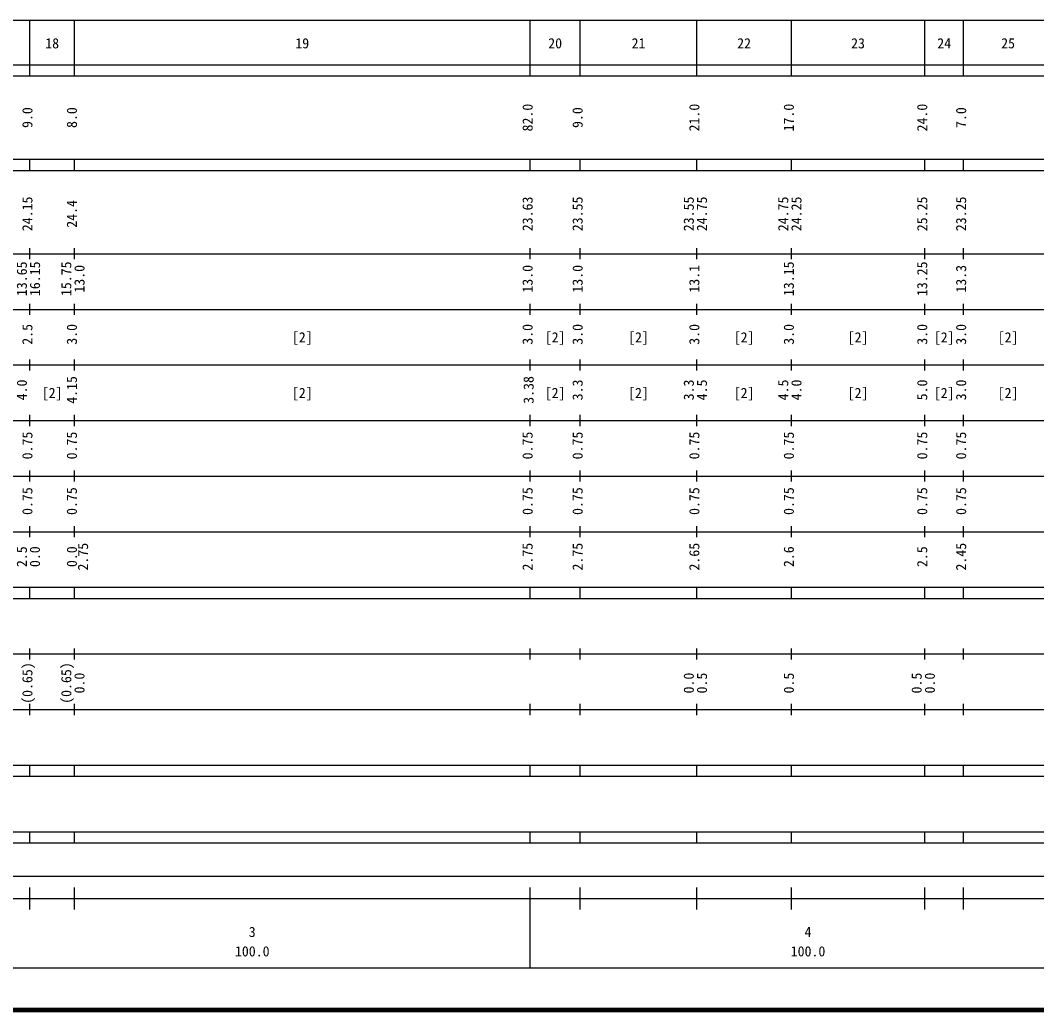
# Model space of a CAD drawing. Units: millimetres on the paper, enlarged 1000 times. Extents: x 40000 to 680000, y 20000 to 380000.
# Drawn here: x 276273 to 459139, y 20000 to 198000 of the extents above; entities that cross this region are included whole.
import ezdxf
from ezdxf.enums import TextEntityAlignment as Align

# ---------------------------------------------------------------- set-up
doc = ezdxf.new("R2010")
doc.units = ezdxf.units.MM
doc.header["$LTSCALE"] = 1000
doc.layers.add('M-TTL', color=2, linetype='Continuous', lineweight=140)
doc.layers.add('M-TTL-BAND', color=7, linetype='Continuous', lineweight=25)
doc.styles.add('ＭＳ ゴシック', font='')
doc.styles.get('ＭＳ ゴシック').set_extended_font_data('MS Gothic')

msp = doc.modelspace()

# ---------------------------------------------------------------- linework, layer by layer
at = {"layer": 'M-TTL'}
msp.add_line((40000, 20000), (680000, 20000), dxfattribs=at)
at = {"layer": 'M-TTL-BAND'}
for p, q in [((68000, 198000), (579000, 198000)), ((278000, 188000), (278000, 198000)), ((286000, 188000), (286000, 198000)), ((368000, 188000), (368000, 198000)), ((377000, 188000), (377000, 198000)), ((398000, 188000), (398000, 198000)), ((415000, 188000), (415000, 198000)), ((439000, 188000), (439000, 198000)), ((446000, 188000), (446000, 198000)), ((40000, 190000), (579000, 190000)), ((40000, 188000), (579000, 188000)), ((40000, 173000), (579000, 173000)), ((278000, 171000), (278000, 173000)), ((286000, 171000), (286000, 173000)), ((368000, 171000), (368000, 173000)), ((377000, 171000), (377000, 173000)), ((398000, 171000), (398000, 173000)), ((415000, 171000), (415000, 173000)), ((439000, 171000), (439000, 173000)), ((446000, 171000), (446000, 173000)), ((40000, 171000), (579000, 171000)), ((40000, 156000), (579000, 156000)), ((278000, 155000), (278000, 157000)), ((286000, 155000), (286000, 157000)), ((368000, 155000), (368000, 157000)), ((377000, 155000), (377000, 157000)), ((398000, 155000), (398000, 157000)), ((415000, 155000), (415000, 157000)), ((439000, 155000), (439000, 157000)), ((446000, 155000), (446000, 157000)), ((278000, 145000), (278000, 147000)), ((286000, 145000), (286000, 147000)), ((368000, 145000), (368000, 147000)), ((377000, 145000), (377000, 147000)), ((398000, 145000), (398000, 147000)), ((415000, 145000), (415000, 147000)), ((439000, 145000), (439000, 147000)), ((446000, 145000), (446000, 147000)), ((46000, 146000), (579000, 146000)), ((52000, 136000), (579000, 136000)), ((278000, 135000), (278000, 137000)), ((286000, 135000), (286000, 137000)), ((368000, 135000), (368000, 137000)), ((377000, 135000), (377000, 137000)), ((398000, 135000), (398000, 137000)), ((415000, 135000), (415000, 137000)), ((439000, 135000), (439000, 137000)), ((446000, 135000), (446000, 137000)), ((278000, 125000), (278000, 127000)), ((286000, 125000), (286000, 127000)), ((368000, 125000), (368000, 127000)), ((377000, 125000), (377000, 127000)), ((398000, 125000), (398000, 127000)), ((415000, 125000), (415000, 127000)), ((439000, 125000), (439000, 127000)), ((446000, 125000), (446000, 127000)), ((46000, 126000), (579000, 126000)), ((52000, 116000), (579000, 116000)), ((278000, 115000), (278000, 117000)), ((286000, 115000), (286000, 117000)), ((368000, 115000), (368000, 117000)), ((377000, 115000), (377000, 117000)), ((398000, 115000), (398000, 117000)), ((415000, 115000), (415000, 117000)), ((439000, 115000), (439000, 117000)), ((446000, 115000), (446000, 117000)), ((278000, 105000), (278000, 107000)), ((286000, 105000), (286000, 107000)), ((368000, 105000), (368000, 107000)), ((377000, 105000), (377000, 107000)), ((398000, 105000), (398000, 107000)), ((415000, 105000), (415000, 107000)), ((439000, 105000), (439000, 107000)), ((446000, 105000), (446000, 107000)), ((46000, 106000), (579000, 106000)), ((40000, 96000), (579000, 96000)), ((278000, 94000), (278000, 96000)), ((286000, 94000), (286000, 96000)), ((368000, 94000), (368000, 96000)), ((377000, 94000), (377000, 96000)), ((398000, 94000), (398000, 96000)), ((415000, 94000), (415000, 96000)), ((439000, 94000), (439000, 96000)), ((446000, 94000), (446000, 96000)), ((40000, 94000), (579000, 94000)), ((278000, 83000), (278000, 85000)), ((286000, 83000), (286000, 85000)), ((368000, 83000), (368000, 85000)), ((377000, 83000), (377000, 85000)), ((398000, 83000), (398000, 85000)), ((415000, 83000), (415000, 85000)), ((439000, 83000), (439000, 85000)), ((446000, 83000), (446000, 85000)), ((49000, 84000), (579000, 84000)), ((278000, 73000), (278000, 75000)), ((286000, 73000), (286000, 75000)), ((368000, 73000), (368000, 75000)), ((377000, 73000), (377000, 75000)), ((398000, 73000), (398000, 75000)), ((415000, 73000), (415000, 75000)), ((439000, 73000), (439000, 75000)), ((446000, 73000), (446000, 75000)), ((40000, 74000), (579000, 74000)), ((40000, 64000), (579000, 64000)), ((278000, 62000), (278000, 64000)), ((286000, 62000), (286000, 64000)), ((368000, 62000), (368000, 64000)), ((377000, 62000), (377000, 64000)), ((398000, 62000), (398000, 64000)), ((415000, 62000), (415000, 64000)), ((439000, 62000), (439000, 64000)), ((446000, 62000), (446000, 64000)), ((40000, 62000), (579000, 62000)), ((40000, 52000), (579000, 52000)), ((278000, 50000), (278000, 52000)), ((286000, 50000), (286000, 52000)), ((368000, 50000), (368000, 52000)), ((377000, 50000), (377000, 52000)), ((398000, 50000), (398000, 52000)), ((415000, 50000), (415000, 52000)), ((439000, 50000), (439000, 52000)), ((446000, 50000), (446000, 52000)), ((40000, 50000), (579000, 50000)), ((71000, 44000), (575000, 44000)), ((278000, 38000), (278000, 42000)), ((286000, 38000), (286000, 42000)), ((368000, 27500), (368000, 42000)), ((377000, 38000), (377000, 42000)), ((398000, 38000), (398000, 42000)), ((415000, 38000), (415000, 42000)), ((439000, 38000), (439000, 42000)), ((446000, 38000), (446000, 42000)), ((40000, 40000), (579000, 40000)), ((68000, 27500), (579000, 27500))]:
    msp.add_line(p, q, dxfattribs=at)

# ---------------------------------------------------------------- texts
at = {"layer": 'M-TTL-BAND', "style": 'ＭＳ ゴシック'}
for s, p in [('18', (282000, 192405)), ('19', (327000, 192405)), ('20', (372500, 192405)), ('21', (387500, 192405)), ('22', (406500, 192405)), ('23', (427000, 192405)), ('24', (442500, 192405)), ('25', (454000, 192405)), ('[2]', (327000, 139500)), ('[2]', (372500, 139500)), ('[2]', (387500, 139500)), ('[2]', (406500, 139500)), ('[2]', (427000, 139500)), ('[2]', (442500, 139500)), ('[2]', (454000, 139500)), ('[2]', (282000, 129500)), ('[2]', (327000, 129500)), ('[2]', (372500, 129500)), ('[2]', (387500, 129500)), ('[2]', (406500, 129500)), ('[2]', (427000, 129500)), ('[2]', (442500, 129500)), ('[2]', (454000, 129500)), ('3', (318000, 32523)), ('4', (418000, 32523)), ('100.0', (318000, 29033)), ('100.0', (418000, 29033))]:
    msp.add_text(s, height=1833, dxfattribs=at).set_placement(p, align=Align.BOTTOM_CENTER)
for s, p in [('9.0', (279000, 180500)), ('8.0', (287000, 180500)), ('82.0', (369000, 180500)), ('9.0', (378000, 180500)), ('21.0', (399000, 180500)), ('17.0', (416000, 180500)), ('24.0', (440000, 180500)), ('7.0', (447000, 180500)), ('24.15', (279000, 163174)), ('24.4', (287000, 163174)), ('23.63', (369000, 163174)), ('23.55', (378000, 163174)), ('23.55', (398000, 163174)), ('24.75', (400370, 163174)), ('24.75', (415000, 163174)), ('24.25', (417370, 163174)), ('25.25', (440000, 163174)), ('23.25', (447000, 163174)), ('13.65', (278000, 151500)), ('16.15', (280370, 151500)), ('15.75', (286000, 151500)), ('13.0', (288370, 151500)), ('13.0', (369000, 151500)), ('13.0', (378000, 151500)), ('13.1', (399000, 151500)), ('13.15', (416000, 151500)), ('13.25', (440000, 151500)), ('13.3', (447000, 151500)), ('2.5', (279000, 141500)), ('3.0', (287000, 141500)), ('3.0', (369000, 141500)), ('3.0', (378000, 141500)), ('3.0', (399000, 141500)), ('3.0', (416000, 141500)), ('3.0', (440000, 141500)), ('3.0', (447000, 141500)), ('4.15', (287000, 131500)), ('3.38', (369186, 131500)), ('4.0', (278000, 131500)), ('3.3', (378000, 131500)), ('3.3', (398000, 131500)), ('4.5', (400370, 131500)), ('4.5', (415000, 131500)), ('4.0', (417370, 131500)), ('5.0', (440000, 131500)), ('3.0', (447000, 131500)), ('0.75', (279000, 121500)), ('0.75', (287000, 121500)), ('0.75', (369000, 121500)), ('0.75', (378000, 121500)), ('0.75', (399000, 121500)), ('0.75', (416000, 121500)), ('0.75', (440000, 121500)), ('0.75', (447000, 121500)), ('0.75', (279000, 111500)), ('0.75', (287000, 111500)), ('0.75', (369000, 111500)), ('0.75', (378000, 111500)), ('0.75', (399000, 111500)), ('0.75', (416000, 111500)), ('0.75', (440000, 111500)), ('0.75', (447000, 111500)), ('2.5', (278000, 101500)), ('0.0', (280349, 101500)), ('0.0', (287000, 101500)), ('2.75', (289013, 101500)), ('2.75', (369000, 101500)), ('2.75', (378000, 101500)), ('2.65', (399000, 101500)), ('2.6', (416000, 101500)), ('2.5', (440000, 101500)), ('2.45', (447000, 101500)), ('(0.65)', (279000, 78764)), ('(0.65)', (286000, 78764)), ('0.0', (288370, 78764)), ('0.0', (398000, 78764)), ('0.5', (400370, 78764)), ('0.5', (416000, 78764)), ('0.5', (439000, 78764)), ('0.0', (441370, 78764))]:
    msp.add_text(s, height=1833, rotation=90, dxfattribs=at).set_placement(p, align=Align.BOTTOM_CENTER)

doc.saveas('drawing.dxf')
